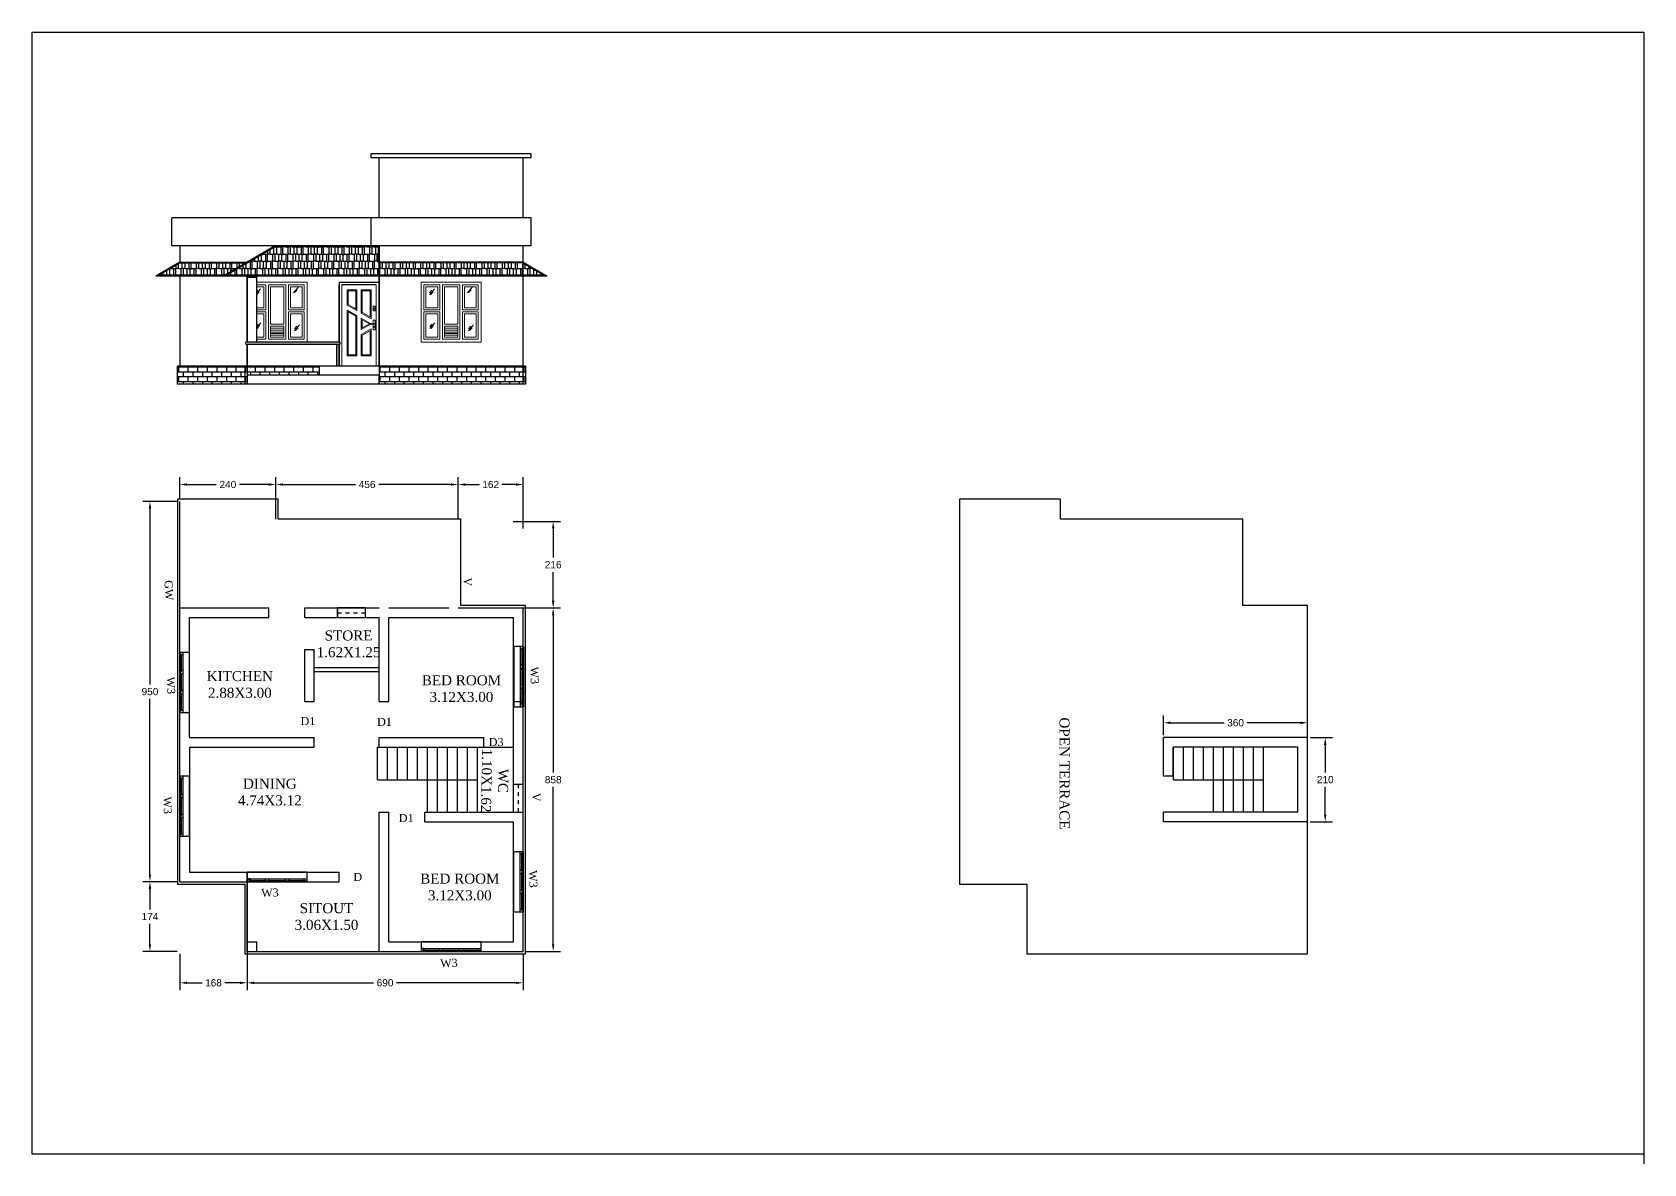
# Model space of a CAD drawing. Header units: inches. Extents: x -2903 to 3367, y -161 to 1064.
# Drawn here: x -802.1 to -761.81, y 737.6 to 765.88 of the extents above; entities that cross this region are included whole.
import ezdxf

# ---------------------------------------------------------------- set-up
doc = ezdxf.new("R2010")
doc.units = ezdxf.units.IN
doc.header["$MEASUREMENT"] = 0
doc.linetypes.add('DASHED2', pattern=[0.375, 0.25, -0.125])
doc.linetypes.add('HIDDEN2', pattern=[0.1875, 0.125, -0.0625])
doc.layers.add('A TEXT', color=7, linetype='Continuous')
doc.layers.add('bath fitt', color=10, linetype='Continuous')
doc.styles.add('SA', font='times.ttf')
doc.styles.get("Standard").update_dxf_attribs({"font": 'arial.ttf'})
doc.dimstyles.get("Standard").update_dxf_attribs({"dimtxt": 0.18, "dimasz": 0.18, "dimexe": 0.18, "dimexo": 0.0625, "dimgap": 0.09, "dimtad": 0, "dimtih": 1, "dimtoh": 1, "dimdec": 0, "dimlfac": 100, "dimzin": 0, "dimdsep": 46, "dimtxsty": 'Standard', "dimcen": 0.09, "dimadec": 0, "dimazin": 0, "dimtfac": 1, "dimtdec": 0, "dimtofl": 0, "dimtmove": 0, "dimatfit": 3, "dimfxl": 1, "dimtolj": 1, "dimtzin": 0, "dimarcsym": 0})
pattern_1 = [(0, (-865.6375, 744.67432), (0, 0.12), []), (90, (-865.6375, 744.67432), (-0.12, 0.12), [0.12, -0.12])]
pattern_2 = [(0, (-865.6375, 744.67432), (0.3825, 0.18), [0.09, -0.075, 0.105, -0.045, 0.135, -0.06]), (0, (-865.5475, 744.68182), (0.3825, 0.18), [0.075, -0.285, 0.06, -0.09]), (0, (-865.3675, 744.66307), (0.3825, 0.18), [0.045, -0.465]), (90, (-865.6375, 744.67432), (-0.1275, 0.18), [0.1725, -0.5475]), (90, (-865.5475, 744.67432), (-0.1275, 0.18), [0.16875, -0.55125]), (90, (-865.4725, 744.67432), (-0.1275, 0.18), [0.1575, -0.5625]), (90, (-865.3675, 744.66307), (-0.1275, 0.18), [0.1725, -0.5475]), (90, (-865.3225, 744.66307), (-0.1275, 0.18), [0.1725, -0.5475]), (90, (-865.1875, 744.67432), (-0.1275, 0.18), [0.165, -0.555])]

# ---------------------------------------------------------------- blocks, each defined once
blk = doc.blocks.new('*D214')
at = {"color": 0, "lineweight": -2, "transparency": 16777216}
for p, q in [((-773.818, 748.313), (-773.818, 748.803)), ((-773.638, 748.623), (-772.306, 748.623)), ((-770.398, 748.623), (-771.729, 748.623)), ((-770.218, 748.313), (-770.218, 748.803))]:
    blk.add_line(p, q, dxfattribs=at)
at = {"color": 0, "transparency": 16777216}
for points in [[(-773.638, 748.653), (-773.638, 748.593), (-773.818, 748.623)], [(-770.398, 748.653), (-770.398, 748.593), (-770.218, 748.623)]]:
    blk.add_solid(points, dxfattribs=at)
at = {"layer": 'Defpoints', "color": 0, "transparency": 16777216}
for p in [(-773.818, 748.623), (-773.818, 748.251), (-770.218, 748.251)]:
    blk.add_point(p, dxfattribs=at)
at = {"color": 0, "transparency": 16777216, "insert": (-772.018, 748.623), "char_height": 0.18, "attachment_point": 5}
blk.add_mtext('\\A1;360', dxfattribs=at)
blk = doc.blocks.new('*D215')
at = {"color": 0, "lineweight": -2, "transparency": 16777216}
for p, q in [((-770.155, 748.251), (-769.596, 748.251)), ((-769.776, 748.071), (-769.776, 747.383)), ((-769.776, 746.331), (-769.776, 747.019)), ((-770.155, 746.151), (-769.596, 746.151))]:
    blk.add_line(p, q, dxfattribs=at)
at = {"color": 0, "transparency": 16777216}
for points in [[(-769.806, 748.071), (-769.746, 748.071), (-769.776, 748.251)], [(-769.806, 746.331), (-769.746, 746.331), (-769.776, 746.151)]]:
    blk.add_solid(points, dxfattribs=at)
at = {"layer": 'Defpoints', "color": 0, "transparency": 16777216}
for p in [(-770.218, 748.251), (-769.776, 748.251), (-770.218, 746.151)]:
    blk.add_point(p, dxfattribs=at)
at = {"color": 0, "transparency": 16777216, "insert": (-769.776, 747.201), "char_height": 0.18, "attachment_point": 5}
blk.add_mtext('\\A1;210', dxfattribs=at)
blk = doc.blocks.new('*D216')
at = {"color": 0, "lineweight": -2, "transparency": 16777216}
for p, q in [((-796.728, 742.848), (-796.728, 741.945)), ((-789.828, 742.848), (-789.828, 741.945)), ((-796.548, 742.125), (-793.567, 742.125)), ((-790.008, 742.125), (-792.989, 742.125))]:
    blk.add_line(p, q, dxfattribs=at)
at = {"color": 0, "transparency": 16777216}
for points in [[(-796.548, 742.155), (-796.548, 742.095), (-796.728, 742.125)], [(-790.008, 742.155), (-790.008, 742.095), (-789.828, 742.125)]]:
    blk.add_solid(points, dxfattribs=at)
at = {"layer": 'Defpoints', "color": 0, "transparency": 16777216}
for p in [(-796.728, 742.911), (-789.828, 742.911), (-789.828, 742.125)]:
    blk.add_point(p, dxfattribs=at)
at = {"color": 0, "transparency": 16777216, "insert": (-793.278, 742.125), "char_height": 0.18, "attachment_point": 5}
blk.add_mtext('\\A1;690', dxfattribs=at)
blk = doc.blocks.new('*D217')
at = {"color": 0, "lineweight": -2, "transparency": 16777216}
for p, q in [((-796.728, 744.603), (-796.728, 741.945)), ((-798.408, 742.848), (-798.408, 741.945)), ((-798.228, 742.125), (-797.849, 742.125)), ((-796.908, 742.125), (-797.288, 742.125))]:
    blk.add_line(p, q, dxfattribs=at)
at = {"color": 0, "transparency": 16777216}
for points in [[(-798.228, 742.155), (-798.228, 742.095), (-798.408, 742.125)], [(-796.908, 742.155), (-796.908, 742.095), (-796.728, 742.125)]]:
    blk.add_solid(points, dxfattribs=at)
at = {"layer": 'Defpoints', "color": 0, "transparency": 16777216}
for p in [(-796.728, 744.666), (-798.408, 742.911), (-796.728, 742.125)]:
    blk.add_point(p, dxfattribs=at)
at = {"color": 0, "transparency": 16777216, "insert": (-797.568, 742.125), "char_height": 0.18, "attachment_point": 5}
blk.add_mtext('\\A1;168', dxfattribs=at)
blk = doc.blocks.new('*D179')
at = {"color": 0, "lineweight": -2, "transparency": 16777216}
for p, q in [((-798.471, 744.651), (-799.336, 744.651)), ((-799.156, 744.471), (-799.156, 743.961)), ((-799.156, 743.091), (-799.156, 743.601)), ((-798.477, 742.911), (-799.336, 742.911))]:
    blk.add_line(p, q, dxfattribs=at)
at = {"color": 0, "transparency": 16777216}
for points in [[(-799.186, 744.471), (-799.126, 744.471), (-799.156, 744.651)], [(-799.186, 743.091), (-799.126, 743.091), (-799.156, 742.911)]]:
    blk.add_solid(points, dxfattribs=at)
at = {"layer": 'Defpoints', "color": 0, "transparency": 16777216}
for p in [(-798.408, 744.651), (-799.156, 742.911), (-798.415, 742.911)]:
    blk.add_point(p, dxfattribs=at)
at = {"color": 0, "transparency": 16777216, "insert": (-799.156, 743.781), "char_height": 0.18, "attachment_point": 5}
blk.add_mtext('\\A1;174', dxfattribs=at)
blk = doc.blocks.new('*D180')
at = {"color": 0, "lineweight": -2, "transparency": 16777216}
for p, q in [((-798.471, 754.151), (-799.336, 754.151)), ((-799.156, 753.971), (-799.156, 749.583)), ((-799.156, 744.831), (-799.156, 749.219)), ((-798.471, 744.651), (-799.336, 744.651))]:
    blk.add_line(p, q, dxfattribs=at)
at = {"color": 0, "transparency": 16777216}
for points in [[(-799.186, 753.971), (-799.126, 753.971), (-799.156, 754.151)], [(-799.186, 744.831), (-799.126, 744.831), (-799.156, 744.651)]]:
    blk.add_solid(points, dxfattribs=at)
at = {"layer": 'Defpoints', "color": 0, "transparency": 16777216}
for p in [(-799.156, 754.151), (-798.408, 754.151), (-798.408, 744.651)]:
    blk.add_point(p, dxfattribs=at)
at = {"color": 0, "transparency": 16777216, "insert": (-799.156, 749.401), "char_height": 0.18, "attachment_point": 5}
blk.add_mtext('\\A1;950', dxfattribs=at)
blk = doc.blocks.new('*D181')
at = {"color": 0, "lineweight": -2, "transparency": 16777216}
for p, q in [((-798.408, 754.213), (-798.408, 754.756)), ((-798.228, 754.576), (-797.498, 754.576)), ((-796.188, 754.576), (-796.918, 754.576)), ((-796.008, 754.213), (-796.008, 754.756))]:
    blk.add_line(p, q, dxfattribs=at)
at = {"color": 0, "transparency": 16777216}
for points in [[(-798.228, 754.606), (-798.228, 754.546), (-798.408, 754.576)], [(-796.188, 754.606), (-796.188, 754.546), (-796.008, 754.576)]]:
    blk.add_solid(points, dxfattribs=at)
at = {"layer": 'Defpoints', "color": 0, "transparency": 16777216}
for p in [(-796.008, 754.576), (-798.408, 754.151), (-796.008, 754.151)]:
    blk.add_point(p, dxfattribs=at)
at = {"color": 0, "transparency": 16777216, "insert": (-797.208, 754.576), "char_height": 0.18, "attachment_point": 5}
blk.add_mtext('\\A1;240', dxfattribs=at)
blk = doc.blocks.new('*D182')
at = {"color": 0, "lineweight": -2, "transparency": 16777216}
for p, q in [((-796.008, 753.713), (-796.008, 754.756)), ((-795.828, 754.576), (-794.021, 754.576)), ((-791.628, 754.576), (-793.436, 754.576)), ((-791.448, 753.713), (-791.448, 754.756))]:
    blk.add_line(p, q, dxfattribs=at)
at = {"color": 0, "transparency": 16777216}
for points in [[(-795.828, 754.606), (-795.828, 754.546), (-796.008, 754.576)], [(-791.628, 754.606), (-791.628, 754.546), (-791.448, 754.576)]]:
    blk.add_solid(points, dxfattribs=at)
at = {"layer": 'Defpoints', "color": 0, "transparency": 16777216}
for p in [(-791.448, 754.576), (-796.008, 753.651), (-791.448, 753.651)]:
    blk.add_point(p, dxfattribs=at)
at = {"color": 0, "transparency": 16777216, "insert": (-793.728, 754.576), "char_height": 0.18, "attachment_point": 5}
blk.add_mtext('\\A1;456', dxfattribs=at)
blk = doc.blocks.new('*D183')
at = {"color": 0, "lineweight": -2, "transparency": 16777216}
for p, q in [((-790.078, 753.651), (-788.896, 753.651)), ((-789.076, 753.471), (-789.076, 752.753)), ((-789.076, 751.671), (-789.076, 752.389)), ((-791.386, 751.491), (-788.896, 751.491))]:
    blk.add_line(p, q, dxfattribs=at)
at = {"color": 0, "transparency": 16777216}
for points in [[(-789.106, 753.471), (-789.046, 753.471), (-789.076, 753.651)], [(-789.106, 751.671), (-789.046, 751.671), (-789.076, 751.491)]]:
    blk.add_solid(points, dxfattribs=at)
at = {"layer": 'Defpoints', "color": 0, "transparency": 16777216}
for p in [(-790.141, 753.651), (-791.448, 751.491), (-789.076, 751.491)]:
    blk.add_point(p, dxfattribs=at)
at = {"color": 0, "transparency": 16777216, "insert": (-789.076, 752.571), "char_height": 0.18, "attachment_point": 5}
blk.add_mtext('\\A1;216', dxfattribs=at)
blk = doc.blocks.new('*D184')
at = {"color": 0, "lineweight": -2, "transparency": 16777216}
for p, q in [((-789.766, 751.491), (-788.896, 751.491)), ((-789.076, 751.311), (-789.076, 747.383)), ((-789.076, 743.091), (-789.076, 747.019)), ((-789.766, 742.911), (-788.896, 742.911))]:
    blk.add_line(p, q, dxfattribs=at)
at = {"color": 0, "transparency": 16777216}
for points in [[(-789.106, 751.311), (-789.046, 751.311), (-789.076, 751.491)], [(-789.106, 743.091), (-789.046, 743.091), (-789.076, 742.911)]]:
    blk.add_solid(points, dxfattribs=at)
at = {"layer": 'Defpoints', "color": 0, "transparency": 16777216}
for p in [(-789.828, 751.491), (-789.828, 742.911), (-789.076, 742.911)]:
    blk.add_point(p, dxfattribs=at)
at = {"color": 0, "transparency": 16777216, "insert": (-789.076, 747.201), "char_height": 0.18, "attachment_point": 5}
blk.add_mtext('\\A1;858', dxfattribs=at)
blk = doc.blocks.new('*D185')
at = {"color": 0, "lineweight": -2, "transparency": 16777216}
for p, q in [((-791.448, 753.713), (-791.448, 754.756)), ((-791.268, 754.576), (-790.918, 754.576)), ((-790.008, 754.576), (-790.359, 754.576)), ((-789.828, 753.478), (-789.828, 754.756))]:
    blk.add_line(p, q, dxfattribs=at)
at = {"color": 0, "transparency": 16777216}
for points in [[(-791.268, 754.606), (-791.268, 754.546), (-791.448, 754.576)], [(-790.008, 754.606), (-790.008, 754.546), (-789.828, 754.576)]]:
    blk.add_solid(points, dxfattribs=at)
at = {"layer": 'Defpoints', "color": 0, "transparency": 16777216}
for p in [(-789.828, 754.576), (-791.448, 753.651), (-789.828, 753.415)]:
    blk.add_point(p, dxfattribs=at)
at = {"color": 0, "transparency": 16777216, "insert": (-790.638, 754.576), "char_height": 0.18, "attachment_point": 5}
blk.add_mtext('\\A1;162', dxfattribs=at)

msp = doc.modelspace()

# ---------------------------------------------------------------- hatches: boundary and pattern name
h = msp.add_hatch()
h.set_pattern_fill('AR-RSHKE', color=256, scale=0.015, style=0)
h.set_pattern_definition(pattern_2)
h.paths.add_polyline_path([(-789.834, 760.113), (-793.448, 760.113), (-793.448, 760.516), (-796.024, 760.516), (-797.254, 759.806), (-789.303, 759.806)])
h = msp.add_hatch()
h.set_pattern_fill('AR-RSHKE', color=256, scale=0.015, style=0)
h.set_pattern_definition(pattern_2)
h.paths.add_polyline_path([(-796.761, 760.114), (-798.403, 760.114), (-798.934, 759.806), (-797.294, 759.806)])
h = msp.add_hatch(color=250)
edge = h.paths.add_edge_path()
edge.add_ellipse((-794.428, 758.106), major_axis=(-0.03, 0), ratio=1, start_angle=90, end_angle=270)
edge.add_line((-794.428, 758.136), (-796.728, 758.136))
edge.add_ellipse((-796.728, 758.106), major_axis=(-0.0484, 0), ratio=0.619524, start_angle=270, end_angle=450)
edge.add_line((-796.728, 758.076), (-794.428, 758.076))
msp.add_hatch(color=250).paths.add_polyline_path([(-794.428, 758.076), (-794.488, 758.076), (-794.488, 757.536), (-794.428, 757.536)])
h = msp.add_hatch()
h.set_pattern_fill('AR-B816', color=256, scale=0.015, style=0)
h.set_pattern_definition(pattern_1)
h.paths.add_polyline_path([(-796.788, 757.536), (-798.468, 757.536), (-798.468, 757.086), (-796.788, 757.086)])
h = msp.add_hatch()
h.set_pattern_fill('AR-B816', color=256, scale=0.015, style=0)
h.set_pattern_definition(pattern_1)
h.paths.add_polyline_path([(-796.728, 757.536), (-796.788, 757.536), (-796.788, 757.086), (-796.728, 757.086)])
h = msp.add_hatch()
h.set_pattern_fill('AR-B816', color=256, scale=0.015, style=0)
h.set_pattern_definition(pattern_1)
h.paths.add_polyline_path([(-794.928, 757.536), (-796.728, 757.536), (-796.728, 757.311), (-794.928, 757.311)])
h = msp.add_hatch()
h.set_pattern_fill('AR-B816', color=256, scale=0.015, style=0)
h.set_pattern_definition(pattern_1)
h.paths.add_polyline_path([(-789.828, 757.536), (-793.428, 757.536), (-793.428, 757.086), (-789.828, 757.086)])
h = msp.add_hatch()
h.set_pattern_fill('AR-B816', color=256, scale=0.015, style=0)
h.set_pattern_definition(pattern_1)
h.paths.add_polyline_path([(-789.768, 757.536), (-789.828, 757.536), (-789.828, 757.086), (-789.768, 757.086)])

# ---------------------------------------------------------------- linework, layer by layer
for p, q in [((-789.628, 762.836), (-793.628, 762.836)), ((-793.628, 762.736), (-793.628, 762.836)), ((-789.628, 762.736), (-793.628, 762.736)), ((-793.428, 761.236), (-793.428, 762.736)), ((-789.828, 761.236), (-789.828, 762.736)), ((-789.628, 762.736), (-789.628, 762.836)), ((-789.628, 761.236), (-798.608, 761.236)), ((-798.608, 760.536), (-798.608, 761.236)), ((-793.628, 760.536), (-793.628, 761.236)), ((-789.628, 760.536), (-789.628, 761.236)), ((-789.628, 760.536), (-798.608, 760.536)), ((-798.408, 760.536), (-798.408, 760.134)), ((-796.029, 760.536), (-797.328, 759.786)), ((-796.024, 760.516), (-797.288, 759.786)), ((-793.448, 760.516), (-796.024, 760.516)), ((-793.448, 760.516), (-793.448, 760.113)), ((-793.428, 760.536), (-793.428, 760.133)), ((-793.428, 757.536), (-793.428, 760.536)), ((-789.828, 760.133), (-789.828, 760.536)), ((-789.828, 757.086), (-789.828, 760.536)), ((-798.408, 760.134), (-799.008, 759.786)), ((-798.403, 760.114), (-798.934, 759.806)), ((-797.294, 759.806), (-798.934, 759.806)), ((-798.408, 760.134), (-796.726, 760.134)), ((-798.403, 760.114), (-796.761, 760.114)), ((-789.303, 759.806), (-797.254, 759.806)), ((-789.834, 760.113), (-793.448, 760.113)), ((-789.828, 760.133), (-793.428, 760.133)), ((-789.834, 760.113), (-789.303, 759.806)), ((-789.828, 760.133), (-789.228, 759.786)), ((-789.228, 759.786), (-799.008, 759.786)), ((-798.408, 759.786), (-798.408, 757.536)), ((-796.728, 759.765), (-796.728, 758.136)), ((-796.728, 758.136), (-796.728, 759.765)), ((-796.728, 759.765), (-796.488, 759.765)), ((-796.728, 759.765), (-796.488, 759.765)), ((-796.728, 759.755), (-796.488, 759.755)), ((-796.488, 758.136), (-796.488, 759.765)), ((-794.428, 759.636), (-794.428, 758.136)), ((-794.428, 759.636), (-793.428, 759.636)), ((-794.428, 758.136), (-794.428, 759.566)), ((-793.502, 759.566), (-794.358, 759.566)), ((-793.428, 759.786), (-793.428, 757.086)), ((-789.828, 757.536), (-789.828, 759.786)), ((-794.428, 758.136), (-796.728, 758.136)), ((-796.728, 758.076), (-796.728, 757.086)), ((-794.428, 758.076), (-796.728, 758.076)), ((-796.728, 757.536), (-796.728, 758.076)), ((-794.488, 757.536), (-794.488, 758.076)), ((-794.428, 758.076), (-794.428, 757.536)), ((-794.428, 757.536), (-794.428, 758.076)), ((-798.468, 757.086), (-798.468, 757.536)), ((-789.768, 757.536), (-798.468, 757.536)), ((-796.788, 757.536), (-796.788, 757.086)), ((-794.928, 757.536), (-794.928, 757.311)), ((-789.768, 757.536), (-789.768, 757.086)), ((-789.768, 757.086), (-798.468, 757.086)), ((-789.768, 757.086), (-798.468, 757.086)), ((-793.428, 757.311), (-796.728, 757.311)), ((-793.428, 757.086), (-793.428, 757.311)), ((-798.408, 744.651), (-798.408, 754.151)), ((-798.408, 751.491), (-796.188, 751.491)), ((-796.188, 751.251), (-796.188, 751.491)), ((-795.288, 751.251), (-795.288, 751.491)), ((-795.288, 751.491), (-793.428, 751.491)), ((-793.768, 751.491), (-794.468, 751.491)), ((-794.468, 751.491), (-794.468, 751.251)), ((-793.188, 751.491), (-791.688, 751.491)), ((-791.448, 751.491), (-789.828, 751.491)), ((-789.828, 742.911), (-789.828, 751.491)), ((-798.168, 748.251), (-798.168, 751.251)), ((-798.168, 751.251), (-796.188, 751.251)), ((-795.288, 751.251), (-793.428, 751.251)), ((-794.468, 751.251), (-793.768, 751.251)), ((-793.428, 749.151), (-793.428, 751.251)), ((-793.188, 749.151), (-793.188, 751.251)), ((-793.188, 751.251), (-790.068, 751.251)), ((-790.068, 748.251), (-790.068, 751.251)), ((-790.062, 749.025), (-790.062, 750.525)), ((-790.062, 750.525), (-790.062, 749.025)), ((-789.822, 750.525), (-790.062, 750.525)), ((-790.062, 750.525), (-790.062, 749.025)), ((-789.892, 749.025), (-789.892, 750.525)), ((-789.822, 750.525), (-789.822, 749.025)), ((-789.822, 749.025), (-789.822, 750.525)), ((-798.408, 748.881), (-798.408, 750.381)), ((-798.408, 750.381), (-798.408, 748.881)), ((-798.168, 750.381), (-798.408, 750.381)), ((-798.378, 750.341), (-798.408, 750.341)), ((-798.378, 750.341), (-798.408, 750.341)), ((-798.378, 750.281), (-798.408, 750.281)), ((-798.393, 750.281), (-798.393, 749.956)), ((-798.378, 750.341), (-798.378, 749.896)), ((-798.338, 750.311), (-798.378, 750.311)), ((-798.338, 750.381), (-798.338, 748.881)), ((-798.168, 748.881), (-798.168, 750.381)), ((-798.168, 748.881), (-798.168, 750.381)), ((-795.288, 749.151), (-795.288, 750.451)), ((-795.288, 750.451), (-795.048, 750.451)), ((-795.048, 749.151), (-795.048, 750.451)), ((-789.852, 750.455), (-789.892, 750.455)), ((-789.852, 750.04), (-789.852, 750.485)), ((-789.822, 750.485), (-789.852, 750.485)), ((-789.822, 750.425), (-789.852, 750.425)), ((-789.837, 750.1), (-789.837, 750.425)), ((-798.378, 749.956), (-798.408, 749.956)), ((-798.378, 749.896), (-798.408, 749.896)), ((-798.378, 749.866), (-798.408, 749.866)), ((-798.378, 749.806), (-798.408, 749.806)), ((-798.393, 749.806), (-798.393, 749.456)), ((-798.338, 749.926), (-798.378, 749.926)), ((-798.378, 749.866), (-798.378, 749.396)), ((-798.338, 749.836), (-798.378, 749.836)), ((-795.048, 750.001), (-793.428, 750.001)), ((-795.048, 749.901), (-793.428, 749.901)), ((-789.892, 750.07), (-789.852, 750.07)), ((-789.892, 749.98), (-789.852, 749.98)), ((-789.852, 750.1), (-789.822, 750.1)), ((-789.852, 750.1), (-789.822, 750.1)), ((-789.852, 750.04), (-789.822, 750.04)), ((-789.852, 749.54), (-789.852, 750.01)), ((-789.852, 750.01), (-789.822, 750.01)), ((-789.852, 749.95), (-789.822, 749.95)), ((-789.837, 749.6), (-789.837, 749.95)), ((-798.378, 749.456), (-798.408, 749.456)), ((-798.378, 749.396), (-798.408, 749.396)), ((-798.378, 749.366), (-798.408, 749.366)), ((-798.338, 749.426), (-798.378, 749.426)), ((-798.378, 749.366), (-798.378, 748.921)), ((-798.338, 749.336), (-798.378, 749.336)), ((-789.892, 749.57), (-789.852, 749.57)), ((-789.892, 749.48), (-789.852, 749.48)), ((-789.852, 749.6), (-789.822, 749.6)), ((-789.852, 749.54), (-789.822, 749.54)), ((-789.852, 749.065), (-789.852, 749.51)), ((-789.852, 749.51), (-789.822, 749.51)), ((-789.852, 749.45), (-789.822, 749.45)), ((-789.837, 749.125), (-789.837, 749.45)), ((-798.378, 749.306), (-798.408, 749.306)), ((-798.378, 749.306), (-798.408, 749.306)), ((-798.408, 748.981), (-798.378, 748.981)), ((-798.408, 748.921), (-798.378, 748.921)), ((-798.393, 749.306), (-798.393, 748.981)), ((-798.378, 748.951), (-798.338, 748.951)), ((-795.288, 749.151), (-795.048, 749.151)), ((-793.428, 749.151), (-793.188, 749.151)), ((-790.068, 749.151), (-789.828, 749.151)), ((-790.062, 749.025), (-789.822, 749.025)), ((-789.892, 749.095), (-789.852, 749.095)), ((-789.852, 749.125), (-789.822, 749.125)), ((-789.852, 749.065), (-789.822, 749.065)), ((-789.852, 749.065), (-789.822, 749.065)), ((-798.408, 748.881), (-798.168, 748.881)), ((-798.168, 748.251), (-795.048, 748.251)), ((-795.048, 748.011), (-795.048, 748.251)), ((-793.428, 748.011), (-793.428, 748.251)), ((-793.428, 748.251), (-790.818, 748.251)), ((-790.818, 748.251), (-790.818, 748.011)), ((-790.068, 746.391), (-790.068, 748.251)), ((-770.218, 748.251), (-773.818, 748.251)), ((-773.818, 747.291), (-773.818, 748.251)), ((-770.218, 746.151), (-770.218, 748.251)), ((-798.168, 748.011), (-795.048, 748.011)), ((-798.168, 748.011), (-798.168, 744.891)), ((-793.468, 747.201), (-793.468, 748.011)), ((-793.468, 748.011), (-790.068, 748.011)), ((-793.218, 747.201), (-793.218, 748.011)), ((-792.968, 747.201), (-792.968, 748.011)), ((-792.718, 747.201), (-792.718, 748.011)), ((-792.468, 747.201), (-792.468, 748.011)), ((-792.218, 746.391), (-792.218, 748.011)), ((-791.968, 746.391), (-791.968, 748.011)), ((-791.718, 746.391), (-791.718, 748.011)), ((-791.468, 746.391), (-791.468, 748.011)), ((-791.218, 746.391), (-791.218, 748.011)), ((-790.968, 746.391), (-790.968, 748.011)), ((-790.101, 748.011), (-790.068, 748.011)), ((-770.458, 748.011), (-773.578, 748.011)), ((-773.578, 747.291), (-773.578, 748.011)), ((-773.573, 747.201), (-773.573, 748.011)), ((-773.323, 747.201), (-773.323, 748.011)), ((-773.073, 747.201), (-773.073, 748.011)), ((-772.823, 747.201), (-772.823, 748.011)), ((-772.573, 746.391), (-772.573, 748.011)), ((-772.323, 746.391), (-772.323, 748.011)), ((-772.073, 746.391), (-772.073, 748.011)), ((-771.823, 746.391), (-771.823, 748.011)), ((-771.573, 746.391), (-771.573, 748.011)), ((-771.323, 746.391), (-771.323, 748.011)), ((-770.458, 746.391), (-770.458, 748.011)), ((-798.408, 745.789), (-798.408, 747.289)), ((-798.408, 747.289), (-798.408, 745.789)), ((-798.168, 747.289), (-798.408, 747.289)), ((-798.378, 747.249), (-798.408, 747.249)), ((-798.378, 747.249), (-798.408, 747.249)), ((-798.378, 747.189), (-798.408, 747.189)), ((-798.393, 747.189), (-798.393, 746.864)), ((-798.378, 747.249), (-798.378, 746.804)), ((-798.338, 747.219), (-798.378, 747.219)), ((-798.338, 747.289), (-798.338, 745.789)), ((-798.168, 745.789), (-798.168, 747.289)), ((-798.168, 745.789), (-798.168, 747.289)), ((-793.468, 747.201), (-790.968, 747.201)), ((-773.578, 747.291), (-773.818, 747.291)), ((-773.573, 747.201), (-771.323, 747.201)), ((-798.378, 746.864), (-798.408, 746.864)), ((-798.378, 746.804), (-798.408, 746.804)), ((-798.378, 746.774), (-798.408, 746.774)), ((-798.378, 746.714), (-798.408, 746.714)), ((-798.393, 746.714), (-798.393, 746.364)), ((-798.338, 746.834), (-798.378, 746.834)), ((-798.378, 746.774), (-798.378, 746.304)), ((-798.338, 746.744), (-798.378, 746.744)), ((-798.378, 746.364), (-798.408, 746.364)), ((-798.378, 746.304), (-798.408, 746.304)), ((-798.378, 746.274), (-798.408, 746.274)), ((-798.378, 746.214), (-798.408, 746.214)), ((-798.378, 746.214), (-798.408, 746.214)), ((-798.393, 746.214), (-798.393, 745.889)), ((-798.338, 746.334), (-798.378, 746.334)), ((-798.378, 746.274), (-798.378, 745.829)), ((-798.338, 746.244), (-798.378, 746.244)), ((-793.428, 742.911), (-793.428, 746.391)), ((-793.428, 746.391), (-793.188, 746.391)), ((-793.188, 743.151), (-793.188, 746.391)), ((-792.288, 746.151), (-792.288, 746.391)), ((-792.288, 746.391), (-789.828, 746.391)), ((-792.288, 746.151), (-790.068, 746.151)), ((-790.068, 743.151), (-790.068, 746.151)), ((-770.458, 746.391), (-773.818, 746.391)), ((-773.818, 746.151), (-773.818, 746.391)), ((-770.218, 746.151), (-773.818, 746.151)), ((-798.408, 745.889), (-798.378, 745.889)), ((-798.408, 745.829), (-798.378, 745.829)), ((-798.408, 745.789), (-798.168, 745.789)), ((-798.378, 745.859), (-798.338, 745.859)), ((-790.068, 743.901), (-790.068, 745.401)), ((-790.068, 745.401), (-790.068, 743.901)), ((-789.828, 745.401), (-790.068, 745.401)), ((-790.068, 745.401), (-790.068, 743.901)), ((-789.898, 743.901), (-789.898, 745.401)), ((-789.858, 745.331), (-789.898, 745.331)), ((-789.858, 744.916), (-789.858, 745.361)), ((-789.828, 745.361), (-789.858, 745.361)), ((-789.828, 745.301), (-789.858, 745.301)), ((-789.843, 744.976), (-789.843, 745.301)), ((-789.828, 745.401), (-789.828, 743.901)), ((-789.828, 743.901), (-789.828, 745.401)), ((-798.168, 744.891), (-794.428, 744.891)), ((-796.728, 742.911), (-796.728, 744.891)), ((-795.228, 744.891), (-796.728, 744.891)), ((-796.728, 744.891), (-796.728, 744.651)), ((-795.228, 744.651), (-795.228, 744.891)), ((-794.428, 744.651), (-794.428, 744.891)), ((-789.898, 744.946), (-789.858, 744.946)), ((-789.858, 744.976), (-789.828, 744.976)), ((-789.858, 744.976), (-789.828, 744.976)), ((-789.858, 744.916), (-789.828, 744.916)), ((-789.858, 744.416), (-789.858, 744.886)), ((-789.858, 744.886), (-789.828, 744.886)), ((-798.408, 744.651), (-794.428, 744.651)), ((-796.728, 744.721), (-795.228, 744.721)), ((-796.658, 744.721), (-796.728, 744.721)), ((-796.728, 744.651), (-796.728, 744.681)), ((-795.228, 744.651), (-796.728, 744.651)), ((-796.728, 744.651), (-795.228, 744.651)), ((-796.688, 744.681), (-796.243, 744.681)), ((-796.688, 744.681), (-796.668, 744.681)), ((-796.628, 744.681), (-796.688, 744.681)), ((-796.688, 744.681), (-796.688, 744.651)), ((-796.658, 744.681), (-796.658, 744.721)), ((-796.628, 744.651), (-796.628, 744.681)), ((-796.628, 744.651), (-796.628, 744.681)), ((-796.628, 744.666), (-796.303, 744.666)), ((-796.303, 744.681), (-796.303, 744.651)), ((-796.273, 744.721), (-796.273, 744.681)), ((-796.243, 744.681), (-796.243, 744.651)), ((-796.213, 744.681), (-795.743, 744.681)), ((-796.213, 744.681), (-796.213, 744.651)), ((-796.183, 744.721), (-796.183, 744.681)), ((-796.153, 744.681), (-796.153, 744.651)), ((-796.153, 744.666), (-795.803, 744.666)), ((-795.803, 744.681), (-795.803, 744.651)), ((-795.773, 744.721), (-795.773, 744.681)), ((-795.743, 744.681), (-795.743, 744.651)), ((-795.713, 744.681), (-795.268, 744.681)), ((-795.713, 744.681), (-795.713, 744.651)), ((-795.683, 744.721), (-795.683, 744.681)), ((-795.653, 744.681), (-795.653, 744.651)), ((-795.653, 744.681), (-795.653, 744.651)), ((-795.653, 744.666), (-795.328, 744.666)), ((-795.328, 744.651), (-795.328, 744.681)), ((-795.298, 744.681), (-795.298, 744.721)), ((-795.268, 744.681), (-795.268, 744.651)), ((-789.898, 744.856), (-789.858, 744.856)), ((-789.858, 744.826), (-789.828, 744.826)), ((-789.843, 744.476), (-789.843, 744.826)), ((-789.898, 744.446), (-789.858, 744.446)), ((-789.898, 744.356), (-789.858, 744.356)), ((-789.858, 744.476), (-789.828, 744.476)), ((-789.858, 744.416), (-789.828, 744.416)), ((-789.858, 743.941), (-789.858, 744.386)), ((-789.858, 744.386), (-789.828, 744.386)), ((-789.858, 744.326), (-789.828, 744.326)), ((-789.843, 744.001), (-789.843, 744.326)), ((-790.068, 743.901), (-789.828, 743.901)), ((-789.898, 743.971), (-789.858, 743.971)), ((-789.858, 744.001), (-789.828, 744.001)), ((-789.858, 743.941), (-789.828, 743.941)), ((-789.858, 743.941), (-789.828, 743.941)), ((-796.728, 743.151), (-796.488, 743.151)), ((-796.728, 742.911), (-789.828, 742.911)), ((-796.488, 742.911), (-796.488, 743.151)), ((-793.188, 743.151), (-790.068, 743.151)), ((-790.878, 743.151), (-792.378, 743.151)), ((-792.378, 743.151), (-792.378, 742.911)), ((-792.378, 742.981), (-790.878, 742.981)), ((-792.308, 742.981), (-792.378, 742.981)), ((-792.378, 742.911), (-790.878, 742.911)), ((-790.878, 742.911), (-792.378, 742.911)), ((-792.378, 742.911), (-790.878, 742.911)), ((-792.338, 742.941), (-791.893, 742.941)), ((-792.278, 742.941), (-792.338, 742.941)), ((-792.338, 742.941), (-792.338, 742.911)), ((-792.308, 742.941), (-792.308, 742.981)), ((-792.278, 742.911), (-792.278, 742.941)), ((-792.278, 742.926), (-791.953, 742.926)), ((-791.953, 742.941), (-791.953, 742.911)), ((-791.923, 742.981), (-791.923, 742.941)), ((-791.893, 742.941), (-791.893, 742.911)), ((-791.863, 742.941), (-791.393, 742.941)), ((-791.863, 742.941), (-791.863, 742.911)), ((-791.833, 742.981), (-791.833, 742.941)), ((-791.803, 742.941), (-791.803, 742.911)), ((-791.803, 742.926), (-791.453, 742.926)), ((-791.453, 742.941), (-791.453, 742.911)), ((-791.423, 742.981), (-791.423, 742.941)), ((-791.393, 742.941), (-791.393, 742.911)), ((-791.363, 742.941), (-790.918, 742.941)), ((-791.363, 742.941), (-791.363, 742.911)), ((-791.333, 742.981), (-791.333, 742.941)), ((-791.303, 742.941), (-791.303, 742.911)), ((-791.303, 742.941), (-791.303, 742.911)), ((-791.303, 742.926), (-790.978, 742.926)), ((-790.978, 742.911), (-790.978, 742.941)), ((-790.948, 742.941), (-790.948, 742.981)), ((-790.918, 742.941), (-790.918, 742.911)), ((-790.878, 742.911), (-790.878, 743.151)), ((-761.813, 737.844), (-761.813, 737.604))]:
    msp.add_line(p, q)
at = {"color": 7, "lineweight": 18}
for p, q in [((-796.728, 759.636), (-796.728, 758.136)), ((-796.728, 758.136), (-796.728, 759.636)), ((-796.728, 759.636), (-796.728, 758.136)), ((-796.728, 759.516), (-796.728, 758.136)), ((-796.488, 759.636), (-795.228, 759.636)), ((-796.488, 759.566), (-796.263, 759.566)), ((-796.488, 759.516), (-796.313, 759.516)), ((-796.488, 759.354), (-796.391, 759.463)), ((-796.488, 759.398), (-796.458, 759.432)), ((-796.488, 759.32), (-796.423, 759.392)), ((-796.313, 758.991), (-796.313, 759.516)), ((-796.263, 758.941), (-796.263, 759.566)), ((-796.193, 758.206), (-796.193, 759.566)), ((-796.193, 759.566), (-795.763, 759.566)), ((-796.143, 758.586), (-796.143, 759.516)), ((-796.143, 759.516), (-795.813, 759.516)), ((-795.813, 758.586), (-795.813, 759.516)), ((-795.763, 758.206), (-795.763, 759.566)), ((-795.693, 758.941), (-795.693, 759.566)), ((-795.693, 759.566), (-795.298, 759.566)), ((-795.643, 758.991), (-795.643, 759.516)), ((-795.643, 759.516), (-795.348, 759.516)), ((-795.571, 759.368), (-795.441, 759.513)), ((-795.539, 759.37), (-795.474, 759.442)), ((-795.348, 758.991), (-795.348, 759.516)), ((-795.298, 758.941), (-795.298, 759.566)), ((-795.228, 759.636), (-795.228, 758.136)), ((-795.228, 758.136), (-795.228, 759.636)), ((-795.228, 758.136), (-795.228, 759.636)), ((-795.228, 759.516), (-795.228, 758.416)), ((-793.428, 759.636), (-793.428, 757.536)), ((-792.378, 759.636), (-792.378, 758.136)), ((-792.378, 758.136), (-792.378, 759.636)), ((-792.378, 759.636), (-792.378, 758.136)), ((-792.378, 759.636), (-790.878, 759.636)), ((-792.378, 759.516), (-792.378, 758.136)), ((-792.308, 758.941), (-792.308, 759.566)), ((-792.308, 759.566), (-791.913, 759.566)), ((-792.258, 758.991), (-792.258, 759.516)), ((-792.258, 759.516), (-791.963, 759.516)), ((-792.171, 759.318), (-792.041, 759.463)), ((-792.167, 759.367), (-792.108, 759.432)), ((-792.138, 759.32), (-792.073, 759.392)), ((-791.963, 758.991), (-791.963, 759.516)), ((-791.913, 758.941), (-791.913, 759.566)), ((-791.843, 758.206), (-791.843, 759.566)), ((-791.843, 759.566), (-791.413, 759.566)), ((-791.793, 758.586), (-791.793, 759.516)), ((-791.793, 759.516), (-791.463, 759.516)), ((-791.463, 758.586), (-791.463, 759.516)), ((-791.413, 758.206), (-791.413, 759.566)), ((-791.343, 758.941), (-791.343, 759.566)), ((-791.343, 759.566), (-790.948, 759.566)), ((-791.293, 758.991), (-791.293, 759.516)), ((-791.293, 759.516), (-790.998, 759.516)), ((-791.221, 759.368), (-791.091, 759.513)), ((-791.189, 759.37), (-791.124, 759.442)), ((-790.998, 758.991), (-790.998, 759.516)), ((-790.948, 758.941), (-790.948, 759.566)), ((-790.878, 759.636), (-790.878, 758.136)), ((-790.878, 758.136), (-790.878, 759.636)), ((-790.878, 758.136), (-790.878, 759.636)), ((-790.878, 759.516), (-790.878, 758.416)), ((-796.488, 758.991), (-796.313, 758.991)), ((-795.348, 758.991), (-795.643, 758.991)), ((-792.258, 758.991), (-791.963, 758.991)), ((-790.998, 758.991), (-791.293, 758.991)), ((-796.488, 758.941), (-796.263, 758.941)), ((-796.488, 758.891), (-796.263, 758.891)), ((-796.488, 758.841), (-796.313, 758.841)), ((-796.488, 758.497), (-796.381, 758.616)), ((-796.488, 758.541), (-796.448, 758.586)), ((-796.313, 758.256), (-796.313, 758.841)), ((-796.263, 758.206), (-796.263, 758.891)), ((-795.813, 758.586), (-796.143, 758.586)), ((-795.693, 758.941), (-795.298, 758.941)), ((-795.693, 758.206), (-795.693, 758.891)), ((-795.693, 758.891), (-795.298, 758.891)), ((-795.643, 758.256), (-795.643, 758.841)), ((-795.348, 758.841), (-795.643, 758.841)), ((-795.348, 758.256), (-795.348, 758.841)), ((-795.298, 758.206), (-795.298, 758.891)), ((-792.308, 758.941), (-791.913, 758.941)), ((-792.308, 758.206), (-792.308, 758.891)), ((-792.308, 758.891), (-791.913, 758.891)), ((-792.258, 758.256), (-792.258, 758.841)), ((-792.258, 758.841), (-791.963, 758.841)), ((-792.161, 758.472), (-792.031, 758.616)), ((-792.157, 758.521), (-792.098, 758.586)), ((-791.963, 758.256), (-791.963, 758.841)), ((-791.913, 758.206), (-791.913, 758.891)), ((-791.463, 758.586), (-791.793, 758.586)), ((-791.343, 758.941), (-790.948, 758.941)), ((-791.343, 758.206), (-791.343, 758.891)), ((-791.343, 758.891), (-790.948, 758.891)), ((-791.293, 758.256), (-791.293, 758.841)), ((-790.998, 758.841), (-791.293, 758.841)), ((-790.998, 758.256), (-790.998, 758.841)), ((-790.948, 758.206), (-790.948, 758.891)), ((-796.313, 758.256), (-796.488, 758.256)), ((-796.263, 758.206), (-796.488, 758.206)), ((-796.479, 758.474), (-796.414, 758.546)), ((-796.193, 758.206), (-795.763, 758.206)), ((-796.143, 758.256), (-796.143, 758.536)), ((-795.813, 758.536), (-796.143, 758.536)), ((-795.813, 758.486), (-796.143, 758.486)), ((-795.813, 758.436), (-796.143, 758.436)), ((-795.813, 758.386), (-796.143, 758.386)), ((-795.813, 758.386), (-796.143, 758.386)), ((-795.813, 758.346), (-796.143, 758.346)), ((-795.813, 758.306), (-796.143, 758.306)), ((-795.813, 758.256), (-796.143, 758.256)), ((-795.813, 758.256), (-795.813, 758.536)), ((-795.298, 758.206), (-795.693, 758.206)), ((-795.348, 758.256), (-795.643, 758.256)), ((-795.546, 758.42), (-795.416, 758.564)), ((-795.542, 758.468), (-795.483, 758.533)), ((-795.514, 758.421), (-795.449, 758.493)), ((-791.913, 758.206), (-792.308, 758.206)), ((-791.963, 758.256), (-792.258, 758.256)), ((-792.129, 758.474), (-792.064, 758.546)), ((-791.843, 758.206), (-791.413, 758.206)), ((-791.793, 758.256), (-791.793, 758.536)), ((-791.463, 758.536), (-791.793, 758.536)), ((-791.463, 758.486), (-791.793, 758.486)), ((-791.463, 758.436), (-791.793, 758.436)), ((-791.463, 758.386), (-791.793, 758.386)), ((-791.463, 758.386), (-791.793, 758.386)), ((-791.463, 758.346), (-791.793, 758.346)), ((-791.463, 758.306), (-791.793, 758.306)), ((-791.463, 758.256), (-791.793, 758.256)), ((-791.463, 758.256), (-791.463, 758.536)), ((-790.948, 758.206), (-791.343, 758.206)), ((-790.998, 758.256), (-791.293, 758.256)), ((-791.196, 758.42), (-791.066, 758.564)), ((-791.192, 758.468), (-791.133, 758.533)), ((-791.164, 758.421), (-791.099, 758.493))]:
    msp.add_line(p, q, dxfattribs=at)
at = {"ltscale": 0.1}
for p, q in [((-794.468, 751.251), (-794.468, 751.491)), ((-793.768, 751.251), (-793.768, 751.491)), ((-790.068, 747.091), (-789.828, 747.091)), ((-790.068, 746.391), (-789.828, 746.391))]:
    msp.add_line(p, q, dxfattribs=at)
at = {"linetype": 'DASHED2', "ltscale": 0.1}
for p, q in [((-794.468, 751.371), (-793.768, 751.371)), ((-789.948, 747.091), (-789.948, 746.391))]:
    msp.add_line(p, q, dxfattribs=at)
for points in [[(-802.099, 765.877), (-761.813, 765.877), (-761.813, 737.844), (-802.099, 737.844)], [(-791.388, 753.711), (-793.428, 753.711), (-795.948, 753.711), (-795.948, 754.211), (-798.468, 754.211), (-798.468, 744.591), (-796.788, 744.591), (-796.788, 742.851), (-789.768, 742.851), (-789.768, 751.551), (-791.388, 751.551)], [(-771.838, 753.711), (-773.878, 753.711), (-776.398, 753.711), (-776.398, 754.211), (-778.918, 754.211), (-778.918, 744.591), (-777.238, 744.591), (-777.238, 742.851), (-770.218, 742.851), (-770.218, 751.551), (-771.838, 751.551)]]:
    msp.add_lwpolyline(points, close=True)
at = {"color": 7, "lineweight": 18}
for points in [[(-796.728, 759.636), (-796.728, 758.136)], [(-795.228, 759.636), (-796.488, 759.636)], [(-790.878, 759.636), (-792.378, 759.636), (-792.378, 758.136), (-790.878, 758.136)], [(-796.488, 758.136), (-795.228, 758.136)]]:
    msp.add_lwpolyline(points, dxfattribs=at)
for points in [[(-789.822, 749.025), (-789.822, 750.525)], [(-798.408, 750.381), (-798.408, 748.881)], [(-798.408, 747.289), (-798.408, 745.789)], [(-789.828, 743.901), (-789.828, 745.401)]]:
    msp.add_lwpolyline(points)
for centre, start, end in [((-796.728, 759.786), 180, 270), ((-796.492, 759.786), 270, 0)]:
    msp.add_arc(centre, 0.0218, start, end)
for centre, major_axis, ratio, start_param, end_param in [((-796.728, 758.106), (-0.0484, 0), 0.619524, 4.712389, 7.853982), ((-794.428, 758.106), (-0.03, 0), 1, 1.570796, 4.712389)]:
    msp.add_ellipse(centre, major_axis=major_axis, ratio=ratio, start_param=start_param, end_param=end_param)
for p in [(-789.982, 750.525), (-789.902, 750.525), (-798.328, 748.881), (-798.248, 748.881), (-798.328, 745.789), (-798.248, 745.789), (-789.988, 745.401), (-789.908, 745.401)]:
    msp.add_point(p)
at = {"layer": 'A TEXT', "lineweight": 18}
for p, q in [((-796.728, 759.636), (-796.728, 758.136)), ((-795.228, 759.636), (-795.228, 758.136)), ((-792.378, 759.636), (-792.378, 758.136)), ((-790.878, 759.636), (-790.878, 758.136))]:
    msp.add_line(p, q, dxfattribs=at)
at = {"layer": 'A TEXT', "color": 7, "lineweight": 18}
for p, q in [((-794.358, 757.536), (-794.358, 759.566)), ((-794.229, 759.444), (-793.983, 759.444)), ((-794.229, 759.06), (-794.229, 759.444)), ((-794.204, 759.419), (-794.008, 759.419)), ((-794.204, 759.074), (-794.204, 759.419)), ((-794.008, 759.419), (-794.008, 758.964)), ((-793.983, 759.444), (-793.983, 758.921)), ((-793.874, 759.444), (-793.629, 759.444)), ((-793.874, 758.859), (-793.874, 759.444)), ((-793.849, 759.419), (-793.654, 759.419)), ((-793.849, 758.874), (-793.849, 759.419)), ((-793.654, 759.419), (-793.654, 758.763)), ((-793.629, 759.444), (-793.629, 758.72)), ((-793.502, 759.566), (-793.502, 757.536)), ((-794.229, 759.06), (-793.983, 758.921)), ((-794.204, 759.074), (-794.008, 758.964)), ((-793.574, 758.914), (-793.574, 759.03)), ((-793.574, 759.03), (-793.526, 759.03)), ((-793.526, 759.03), (-793.526, 758.914)), ((-794.229, 758.934), (-793.983, 758.795)), ((-794.229, 757.789), (-794.229, 758.934)), ((-794.204, 758.891), (-794.008, 758.781)), ((-794.204, 757.814), (-794.204, 758.891)), ((-794.008, 758.781), (-794.008, 757.814)), ((-793.983, 758.795), (-793.983, 757.789)), ((-793.874, 758.859), (-793.629, 758.72)), ((-793.874, 758.734), (-793.64, 758.601)), ((-793.874, 758.447), (-793.874, 758.734)), ((-793.874, 758.447), (-793.635, 758.582)), ((-793.849, 758.874), (-793.654, 758.763)), ((-793.849, 758.691), (-793.672, 758.59)), ((-793.849, 758.49), (-793.849, 758.691)), ((-793.849, 758.49), (-793.672, 758.59)), ((-793.662, 758.582), (-793.662, 758.601)), ((-793.662, 758.601), (-793.542, 758.601)), ((-793.542, 758.582), (-793.662, 758.582)), ((-793.577, 758.685), (-793.525, 758.685)), ((-793.577, 758.601), (-793.577, 758.685)), ((-793.577, 758.438), (-793.577, 758.582)), ((-793.526, 758.914), (-793.574, 758.914)), ((-793.542, 758.601), (-793.542, 758.582)), ((-793.525, 758.685), (-793.525, 758.438)), ((-793.874, 758.324), (-793.629, 758.463)), ((-793.874, 757.789), (-793.874, 758.324)), ((-793.849, 758.31), (-793.654, 758.42)), ((-793.849, 757.814), (-793.849, 758.31)), ((-793.654, 758.42), (-793.654, 757.814)), ((-793.629, 758.463), (-793.629, 757.789)), ((-793.525, 758.438), (-793.577, 758.438)), ((-793.983, 757.789), (-794.229, 757.789)), ((-794.008, 757.814), (-794.204, 757.814)), ((-793.629, 757.789), (-793.874, 757.789)), ((-793.654, 757.814), (-793.849, 757.814))]:
    msp.add_line(p, q, dxfattribs=at)
at = {"layer": 'A TEXT', "lineweight": 18}
for points in [[(-796.728, 759.636), (-796.728, 758.136)], [(-792.378, 759.636), (-792.378, 758.136)]]:
    msp.add_lwpolyline(points, dxfattribs=at)
at = {"layer": 'A TEXT', "color": 7, "lineweight": 18}
for centre, radius in [((-793.55, 758.969), 0.0107), ((-793.552, 758.516), 0.00778)]:
    msp.add_circle(centre, radius, dxfattribs=at)
at = {"layer": 'bath fitt', "color": 7, "lineweight": 18}
for p, q in [((-796.728, 759.636), (-796.728, 758.136)), ((-796.728, 758.136), (-796.728, 759.636)), ((-795.228, 759.636), (-795.228, 758.136)), ((-792.378, 759.636), (-792.378, 758.136)), ((-792.378, 758.136), (-792.378, 759.636)), ((-790.878, 759.636), (-790.878, 758.136))]:
    msp.add_line(p, q, dxfattribs=at)

# ---------------------------------------------------------------- texts
at = {"ltscale": 0.1, "char_height": 0.2, "width": 0.23555, "attachment_point": 3, "style": 'SA'}
for s, insert, rotation in [('GW', (-798.573, 751.685), 271.7647), ('V', (-791.115, 752.037), 270), ('W3', (-798.523, 749.342), 271.7647), ('W3', (-789.433, 749.593), 271.7647), ('W3', (-798.607, 746.347), 271.7647), ('V', (-789.395, 746.655), 270), ('W3', (-789.469, 744.506), 271.7647), ('W3', (-795.941, 744.486), 1.7647), ('W3', (-791.467, 742.728), 2.2408)]:
    msp.add_mtext(s, dxfattribs=dict(at, insert=insert, rotation=rotation))
at = {"linetype": 'HIDDEN2', "char_height": 0.25, "width": 2.92219, "attachment_point": 2, "style": 'SA'}
for s, insert in [('STORE\\P1.62X1.25', (-794.191, 750.929)), ('KITCHEN\\P2.88X3.00', (-796.909, 749.915)), ('BED ROOM\\P3.12X3.00', (-791.369, 749.81)), ('DINING \\P4.74X3.12', (-796.159, 747.226)), ('BED ROOM\\P3.12X3.00', (-791.41, 744.853)), ('SITOUT\\P3.06X1.50', (-794.742, 744.116))]:
    msp.add_mtext(s, dxfattribs=dict(at, insert=insert))
at = {"ltscale": 0.1, "char_height": 0.2, "width": 0.34395, "attachment_point": 3, "style": 'SA'}
for s, insert in [(' D1 ', (-795.021, 748.764)), (' D1 ', (-793.109, 748.746)), ('D3', (-790.318, 748.241)), (' D1 ', (-792.567, 746.342)), ('D', (-793.852, 744.87))]:
    msp.add_mtext(s, dxfattribs=dict(at, insert=insert))
at = {"linetype": 'HIDDEN2', "char_height": 0.25, "attachment_point": 2, "style": 'SA'}
for s, insert, width, rotation in [('OPEN TERRACE', (-776.168, 747.356), 2.92219, 270), ('WC\\P1.10X1.62', (-790.2, 747.169), 2.82424, 268.9184)]:
    msp.add_mtext(s, dxfattribs=dict(at, insert=insert, width=width, rotation=rotation))

# ---------------------------------------------------------------- dimensions: what is measured, and where the dimension line sits
for base, p1, p2, picture, middle in [((-796.008, 754.576), (-798.408, 754.151), (-796.008, 754.151), '*D181', (-797.208, 754.576)), ((-791.448, 754.576), (-796.008, 753.651), (-791.448, 753.651), '*D182', (-793.728, 754.576)), ((-789.828, 754.576), (-791.448, 753.651), (-789.828, 753.415), '*D185', (-790.638, 754.576)), ((-773.818, 748.623), (-770.218, 748.251), (-773.818, 748.251), '*D214', (-772.018, 748.623)), ((-796.728, 742.125), (-798.408, 742.911), (-796.728, 744.666), '*D217', (-797.568, 742.125)), ((-789.828, 742.125), (-796.728, 742.911), (-789.828, 742.911), '*D216', (-793.278, 742.125))]:
    dim = msp.add_linear_dim(base=base, p1=p1, p2=p2, dimstyle='Standard')
    dim.commit()
    dim.dimension.update_dxf_attribs({"geometry": picture, "text_midpoint": middle})
for base, p1, p2, picture, middle in [((-799.156, 754.151), (-798.408, 744.651), (-798.408, 754.151), '*D180', (-799.156, 749.401)), ((-789.076, 751.491), (-790.141, 753.651), (-791.448, 751.491), '*D183', (-789.076, 752.571)), ((-789.076, 742.911), (-789.828, 751.491), (-789.828, 742.911), '*D184', (-789.076, 747.201)), ((-769.776, 748.251), (-770.218, 746.151), (-770.218, 748.251), '*D215', (-769.776, 747.201)), ((-799.156, 742.911), (-798.408, 744.651), (-798.415, 742.911), '*D179', (-799.156, 743.781))]:
    dim = msp.add_linear_dim(base=base, p1=p1, p2=p2, angle=90, dimstyle='Standard')
    dim.commit()
    dim.dimension.update_dxf_attribs({"geometry": picture, "text_midpoint": middle})

doc.saveas('drawing.dxf')
